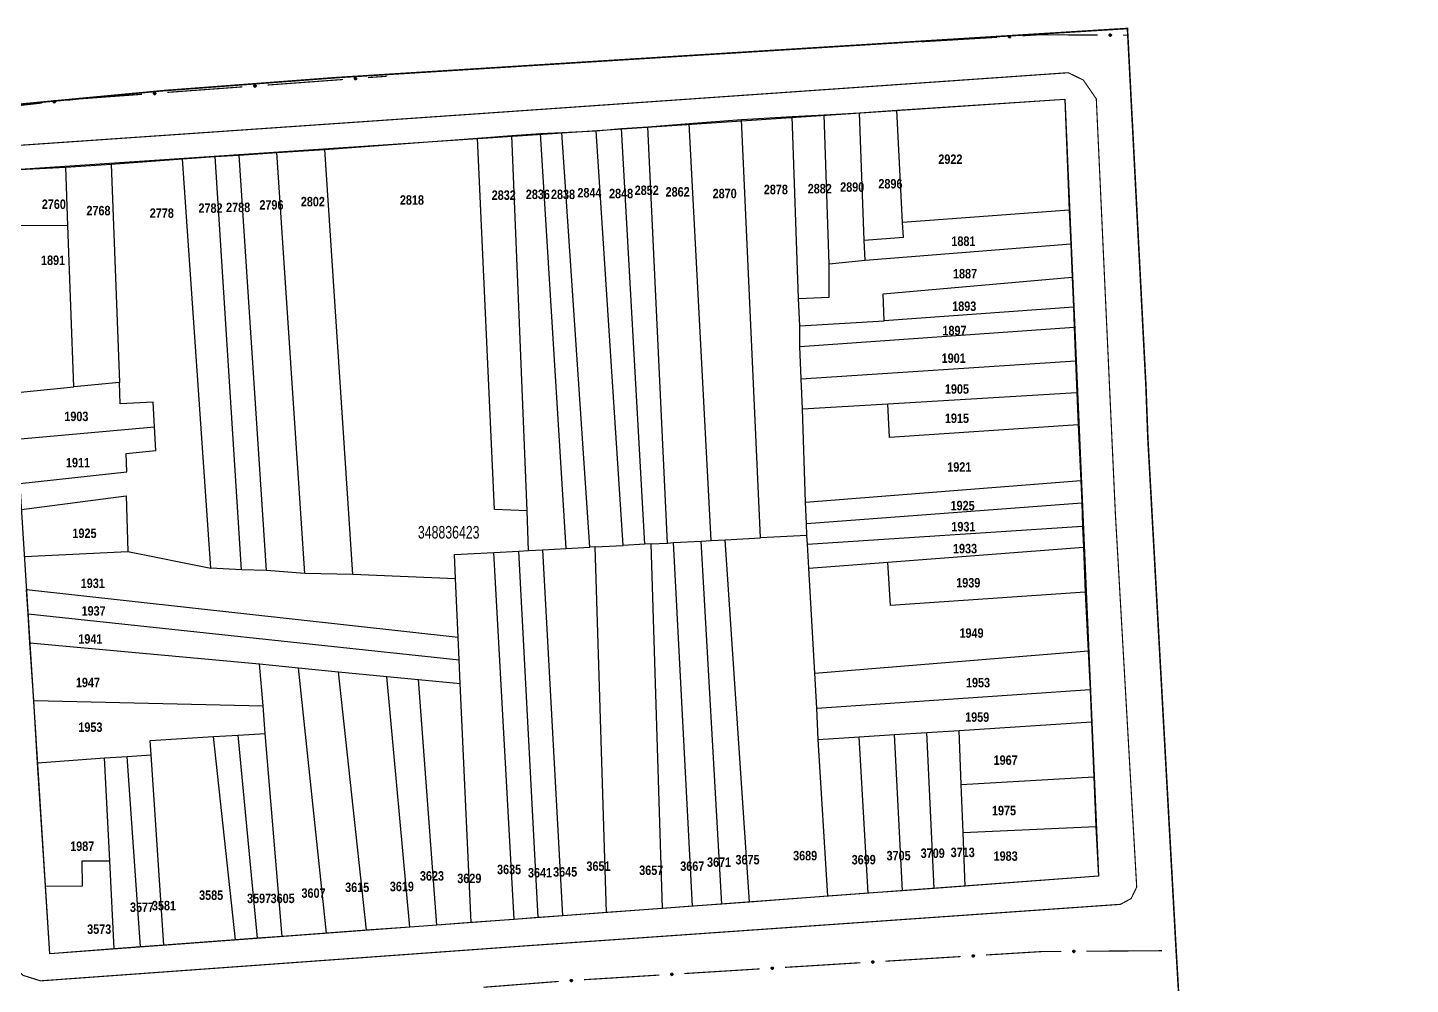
# Model space of a CAD drawing. Extents: x 201676 to 203188, y 4837754 to 4839005.
# Drawn here: x 202963.7 to 203183.5, y 4838852.8 to 4839004.8 of the extents above; entities that cross this region are included whole.
import ezdxf
from ezdxf.enums import TextEntityAlignment as Align

# ---------------------------------------------------------------- set-up
doc = ezdxf.new("R2010")
doc.units = 0
doc.header["$LTSCALE"] = 1.5
doc.header["$MEASUREMENT"] = 0
for name, color, linetype in [('CD-MALHA-LOTES', 40, 'CONTINUOUS'), ('CD_TXT_QUADRA', 7, 'CONTINUOUS'), ('LM-LIM-SETOR-FISCAL', 7, 'CONTINUOUS'), ('RU-QUADRAS', 210, 'CONTINUOUS'), ('SV-EIXO-RUA-PAV', 20, 'CONTINUOUS'), ('SV-RUA-PAVIM-S-GUIA-C-GUIA', 7, 'CONTINUOUS'), ('Th_NmrPort', 7, 'CONTINUOUS')]:
    doc.layers.add(name, color=color, linetype=linetype)
doc.styles.add('ARIAL', font='ARIAL.TTF')
doc.styles.get("Standard").update_dxf_attribs({"font": 'swisscbo.ttf'})
doc.linetypes.add('Limite', pattern='A,20,-3,[130,ltypeshp.shx,S=6.35,R=0,X=0,Y=0],-3,20', length=46)

msp = doc.modelspace()

# ---------------------------------------------------------------- linework, layer by layer
at = {"layer": 'CD-MALHA-LOTES', "linetype": 'Continuous', "flags": 128}
for points in [[(203101.85, 4838991.69), (203128.57, 4838993.46)], [(203128.57, 4838993.46), (203129.27, 4838975.79)], [(203077.15, 4838990.21), (203085.21, 4838990.7)], [(203085.21, 4838990.7), (203090.3, 4838990.99)], [(203086.21, 4838961.75), (203085.21, 4838990.7)], [(203090.3, 4838990.99), (203095.95, 4838991.27)], [(203091.11, 4838967.25), (203090.3, 4838990.99)], [(203095.95, 4838991.27), (203101.85, 4838991.69)], [(203096.68, 4838971.07), (203095.95, 4838991.27)], [(203102.77, 4838973.87), (203101.85, 4838991.69)], [(203048.63, 4838988.16), (203054.08, 4838988.44)], [(203054.08, 4838988.44), (203058.11, 4838988.8)], [(203058.36, 4838922.53), (203054.08, 4838988.44)], [(203058.11, 4838988.8), (203062.27, 4838989.08)], [(203061.79, 4838922.72), (203058.11, 4838988.8)], [(203062.27, 4838989.08), (203068.85, 4838989.57)], [(203065.42, 4838922.91), (203062.27, 4838989.08)], [(203068.85, 4838989.57), (203077.15, 4838990.21)], [(203072.36, 4838923.29), (203068.85, 4838989.57)], [(203080.19, 4838923.72), (203077.15, 4838990.21)], [(203010.96, 4838985.48), (203035.24, 4838987.24)], [(203035.24, 4838987.24), (203040.65, 4838987.67)], [(203037.9, 4838928.23), (203035.24, 4838987.24)], [(203040.65, 4838987.67), (203045.24, 4838988.02)], [(203043.1, 4838928), (203040.65, 4838987.67)], [(203045.24, 4838988.02), (203048.63, 4838988.16)], [(203049.33, 4838922.03), (203045.24, 4838988.02)], [(203053.07, 4838922.24), (203048.63, 4838988.16)], [(202977.01, 4838983.14), (202988.35, 4838983.99)], [(202988.35, 4838983.99), (202993.51, 4838984.34)], [(202992.83, 4838918.93), (202988.35, 4838983.99)], [(202993.51, 4838984.34), (202997.32, 4838984.56)], [(202997.72, 4838918.65), (202993.51, 4838984.34)], [(202997.32, 4838984.56), (203003.33, 4838984.98)], [(203001.67, 4838918.56), (202997.32, 4838984.56)], [(203003.33, 4838984.98), (203010.96, 4838985.48)], [(203007.79, 4838918.09), (203003.33, 4838984.98)], [(203015.41, 4838917.9), (203010.96, 4838985.48)], [(202959.3, 4838982.14), (202969.8, 4838982.65)], [(202969.8, 4838982.65), (202977.01, 4838983.14)], [(202970.14, 4838973.39), (202969.8, 4838982.65)], [(202977.01, 4838983.14), (202978.34, 4838948.42)], [(203129.27, 4838975.79), (203102.77, 4838973.87)], [(203129.27, 4838975.79), (203129.49, 4838970.42)], [(202959.86, 4838973.44), (202970.14, 4838973.39)], [(202971.09, 4838947.71), (202970.14, 4838973.39)], [(203102.93, 4838971.5), (203102.77, 4838973.87)], [(203096.68, 4838971.07), (203102.93, 4838971.5)], [(203096.84, 4838967.79), (203096.68, 4838971.07)], [(203129.49, 4838970.42), (203096.84, 4838967.79)], [(203129.49, 4838970.42), (203129.7, 4838965.16)], [(203096.84, 4838967.79), (203091.11, 4838967.25)], [(203091.11, 4838961.97), (203091.11, 4838967.25)], [(203099.67, 4838962.53), (203129.7, 4838965.16)], [(203129.7, 4838965.16), (203129.91, 4838960.42)], [(203086.21, 4838961.75), (203091.11, 4838961.97)], [(203099.86, 4838958.23), (203099.67, 4838962.53)], [(203086.42, 4838957.42), (203086.21, 4838961.75)], [(203129.91, 4838960.42), (203099.86, 4838958.23)], [(203129.91, 4838960.42), (203130.05, 4838957.24)], [(203086.42, 4838957.42), (203099.86, 4838958.23)], [(203086.47, 4838954.13), (203086.42, 4838957.42)], [(203086.47, 4838954.13), (203130.05, 4838957.24)], [(203130.05, 4838957.24), (203130.25, 4838951.88)], [(203086.68, 4838948.98), (203086.47, 4838954.13)], [(203086.68, 4838948.98), (203130.25, 4838951.88)], [(203130.25, 4838951.88), (203130.48, 4838946.83)], [(203086.85, 4838944.26), (203086.68, 4838948.98)], [(202961.56, 4838946.77), (202971.09, 4838947.71)], [(202978.34, 4838948.42), (202971.09, 4838947.71)], [(202978.44, 4838945.04), (202978.34, 4838948.42)], [(203100.43, 4838945.04), (203130.48, 4838946.83)], [(203130.48, 4838946.83), (203130.68, 4838941.69)], [(202983.7, 4838945.32), (202978.44, 4838945.04)], [(202983.9, 4838941.39), (202983.7, 4838945.32)], [(203086.85, 4838944.26), (203100.43, 4838945.04)], [(203100.68, 4838939.66), (203100.43, 4838945.04)], [(203087.37, 4838929.39), (203086.85, 4838944.26)], [(202962.03, 4838939.41), (202983.9, 4838941.39)], [(202984.08, 4838937.61), (202983.9, 4838941.39)], [(203130.68, 4838941.69), (203100.68, 4838939.66)], [(203130.68, 4838941.69), (203131.12, 4838932.85)], [(202979.38, 4838937.14), (202984.08, 4838937.61)], [(202979.47, 4838934.22), (202979.38, 4838937.14)], [(202962.48, 4838932.37), (202979.47, 4838934.22)], [(203087.37, 4838929.39), (203131.12, 4838932.85)], [(203131.12, 4838932.85), (203131.28, 4838929.32)], [(202962.75, 4838928.24), (202979.38, 4838930.41)], [(202979.38, 4838930.41), (202979.66, 4838921.57)], [(203087.49, 4838926.03), (203087.37, 4838929.39)], [(203087.49, 4838926.03), (203131.28, 4838929.32)], [(203131.28, 4838929.32), (203131.38, 4838925.61)], [(203043.1, 4838928), (203037.9, 4838928.23)], [(203043.3, 4838921.7), (203043.1, 4838928)], [(203087.56, 4838924.12), (203087.49, 4838926.03)], [(203087.64, 4838922.73), (203131.38, 4838925.61)], [(203131.38, 4838925.61), (203131.51, 4838922.26)], [(203053.94, 4838922.29), (203058.36, 4838922.53)], [(203061.79, 4838922.72), (203058.36, 4838922.53)], [(203062.82, 4838922.77), (203061.79, 4838922.72)], [(203062.82, 4838922.77), (203065.42, 4838922.91)], [(203064.64, 4838864.83), (203062.82, 4838922.77)], [(203065.42, 4838922.91), (203066.37, 4838922.97)], [(203066.37, 4838922.97), (203070.74, 4838923.2)], [(203069.37, 4838865.18), (203066.37, 4838922.97)], [(203070.74, 4838923.2), (203072.36, 4838923.29)], [(203074.05, 4838865.53), (203070.74, 4838923.2)], [(203072.36, 4838923.29), (203074.57, 4838923.41)], [(203074.57, 4838923.41), (203080.19, 4838923.72)], [(203078.47, 4838865.85), (203074.57, 4838923.41)], [(203087.56, 4838924.12), (203080.19, 4838923.72)], [(203087.64, 4838922.73), (203087.56, 4838924.12)], [(203087.86, 4838918.91), (203087.64, 4838922.73)], [(202963.22, 4838920.78), (202979.66, 4838921.57)], [(202979.66, 4838921.57), (202992.83, 4838918.93)], [(203031.56, 4838921.06), (203037.82, 4838921.41)], [(203031.73, 4838917.23), (203031.56, 4838921.06)], [(203037.82, 4838921.41), (203041.78, 4838921.62)], [(203041.03, 4838863.09), (203037.82, 4838921.41)], [(203041.78, 4838921.62), (203043.3, 4838921.7)], [(203044.85, 4838863.37), (203041.78, 4838921.62)], [(203043.3, 4838921.7), (203045.6, 4838921.83)], [(203045.6, 4838921.83), (203049.33, 4838922.03)], [(203048.79, 4838863.66), (203045.6, 4838921.83)], [(203049.33, 4838922.03), (203053.07, 4838922.24)], [(203053.94, 4838922.29), (203053.07, 4838922.24)], [(203055.73, 4838864.17), (203053.94, 4838922.29)], [(203100.42, 4838919.87), (203131.51, 4838922.26)], [(203131.51, 4838922.26), (203131.78, 4838915.1)], [(202997.72, 4838918.65), (202992.83, 4838918.93)], [(203001.67, 4838918.56), (202997.72, 4838918.65)], [(203007.79, 4838918.09), (203001.67, 4838918.56)], [(203015.41, 4838917.9), (203007.79, 4838918.09)], [(203087.86, 4838918.91), (203100.42, 4838919.87)], [(203088.84, 4838902.21), (203087.86, 4838918.91)], [(203100.87, 4838912.97), (203100.42, 4838919.87)], [(203031.73, 4838917.23), (203015.41, 4838917.9)], [(203032.15, 4838907.93), (203031.73, 4838917.23)], [(202963.56, 4838915.5), (203032.15, 4838907.93)], [(202963.81, 4838911.65), (202963.56, 4838915.5)], [(203131.78, 4838915.1), (203100.87, 4838912.97)], [(203131.78, 4838915.1), (203132.27, 4838905.76)], [(202963.81, 4838911.65), (203032.31, 4838904.35)], [(202964.1, 4838907.03), (202963.81, 4838911.65)], [(202964.1, 4838907.03), (203000.59, 4838903.69)], [(202964.69, 4838897.9), (202964.1, 4838907.03)], [(203032.31, 4838904.35), (203032.15, 4838907.93)], [(203088.84, 4838902.21), (203132.27, 4838905.76)], [(203132.27, 4838905.76), (203132.58, 4838899.65)], [(203000.59, 4838903.69), (203006.79, 4838903.08)], [(203001.14, 4838897.02), (203000.59, 4838903.69)], [(203011.24, 4838860.89), (203006.79, 4838903.08)], [(203006.79, 4838903.08), (203013.13, 4838902.46)], [(203032.48, 4838900.56), (203032.31, 4838904.35)], [(203017.6, 4838861.36), (203013.13, 4838902.46)], [(203013.13, 4838902.46), (203020.83, 4838901.71)], [(203024.48, 4838861.86), (203020.83, 4838901.71)], [(203020.83, 4838901.71), (203025.84, 4838901.22)], [(203025.84, 4838901.22), (203032.48, 4838900.56)], [(203028.75, 4838862.18), (203025.84, 4838901.22)], [(203034.19, 4838862.58), (203032.48, 4838900.56)], [(203089.16, 4838896.68), (203088.84, 4838902.21)], [(203089.16, 4838896.68), (203132.58, 4838899.65)], [(203132.58, 4838899.65), (203132.81, 4838894.5)], [(202964.69, 4838897.9), (203001.14, 4838897.02)], [(202965.32, 4838887.99), (202964.69, 4838897.9)], [(203001.5, 4838892.66), (203001.14, 4838897.02)], [(203089.37, 4838891.67), (203089.16, 4838896.68)], [(203111.76, 4838893.13), (203132.81, 4838894.5)], [(203132.81, 4838894.5), (203133.16, 4838885.74)], [(202983.22, 4838891.53), (202993.29, 4838892.15)], [(202993.29, 4838892.15), (202997.2, 4838892.39)], [(202996.78, 4838859.82), (202993.29, 4838892.15)], [(202997.2, 4838892.39), (203001.5, 4838892.66)], [(203000.28, 4838860.08), (202997.2, 4838892.39)], [(203004.18, 4838860.36), (203001.5, 4838892.66)], [(203089.37, 4838891.67), (203095.89, 4838892.1)], [(203090.91, 4838866.77), (203089.37, 4838891.67)], [(203095.89, 4838892.1), (203101.5, 4838892.46)], [(203097.31, 4838867.25), (203095.89, 4838892.1)], [(203101.5, 4838892.46), (203106.61, 4838892.8)], [(203102.75, 4838867.65), (203101.5, 4838892.46)], [(203106.61, 4838892.8), (203111.76, 4838893.13)], [(203107.77, 4838868.02), (203106.61, 4838892.8)], [(203112.09, 4838884.55), (203111.76, 4838893.13)], [(202983.37, 4838889.26), (202983.22, 4838891.53)], [(202965.32, 4838887.99), (202975.94, 4838888.74)], [(202966.58, 4838868.37), (202965.32, 4838887.99)], [(202975.94, 4838888.74), (202979.56, 4838888.99)], [(202976.78, 4838872.37), (202975.94, 4838888.74)], [(202979.56, 4838888.99), (202983.37, 4838889.26)], [(202981.67, 4838858.7), (202979.56, 4838888.99)], [(202985.39, 4838858.98), (202983.37, 4838889.26)], [(203112.09, 4838884.55), (203133.16, 4838885.74)], [(203133.16, 4838885.74), (203133.48, 4838877.85)], [(203112.38, 4838876.9), (203112.09, 4838884.55)], [(203112.38, 4838876.9), (203133.48, 4838877.85)], [(203112.7, 4838868.38), (203112.38, 4838876.9)], [(203133.48, 4838877.85), (203133.93, 4838869.95)], [(202972.46, 4838868.4), (202972.37, 4838872.38)], [(202972.37, 4838872.38), (202976.78, 4838872.37)], [(202977.49, 4838858.39), (202976.78, 4838872.37)], [(203133.93, 4838869.95), (203112.7, 4838868.38)], [(202966.58, 4838868.37), (202972.46, 4838868.4)], [(202967.26, 4838857.63), (202966.58, 4838868.37)], [(203102.75, 4838867.65), (203097.31, 4838867.25)], [(203107.77, 4838868.02), (203102.75, 4838867.65)], [(203112.7, 4838868.38), (203107.77, 4838868.02)], [(203074.05, 4838865.53), (203069.37, 4838865.18)], [(203078.47, 4838865.85), (203074.05, 4838865.53)], [(203090.91, 4838866.77), (203078.47, 4838865.85)], [(203097.31, 4838867.25), (203090.91, 4838866.77)], [(203041.03, 4838863.09), (203034.19, 4838862.58)], [(203044.85, 4838863.37), (203041.03, 4838863.09)], [(203048.79, 4838863.66), (203044.85, 4838863.37)], [(203055.73, 4838864.17), (203048.79, 4838863.66)], [(203064.64, 4838864.83), (203055.73, 4838864.17)], [(203069.37, 4838865.18), (203064.64, 4838864.83)], [(203011.24, 4838860.89), (203004.18, 4838860.36)], [(203017.6, 4838861.36), (203011.24, 4838860.89)], [(203024.48, 4838861.86), (203017.6, 4838861.36)], [(203028.75, 4838862.18), (203024.48, 4838861.86)], [(203034.19, 4838862.58), (203028.75, 4838862.18)], [(202981.67, 4838858.7), (202977.49, 4838858.39)], [(202985.39, 4838858.98), (202981.67, 4838858.7)], [(202996.78, 4838859.82), (202985.39, 4838858.98)], [(203000.28, 4838860.08), (202996.78, 4838859.82)], [(203004.18, 4838860.36), (203000.28, 4838860.08)], [(202977.49, 4838858.39), (202967.26, 4838857.63)]]:
    msp.add_lwpolyline(points, dxfattribs=at)
at = {"layer": 'LM-LIM-SETOR-FISCAL', "linetype": 'Limite', "ltscale": 0.1}
msp.add_lwpolyline([(203183.34, 4838302.84, 0.25, 0.25, 0), (203180.94, 4838327.88, 0.25, 0.25, 0), (203179.01, 4838373.61, 0.25, 0.25, 0), (203177.69, 4838393.34, 0.25, 0.25, 0), (203167.5, 4838509.94, 0.25, 0.25, 0), (203160.24, 4838615.27, 0.25, 0.25, 0), (203158.31, 4838638.38, 0.25, 0.25, 0), (203156.83, 4838669.62, 0.25, 0.25, 0), (203152.43, 4838745.37, 0.25, 0.25, 0), (203149.12, 4838806.64, 0.25, 0.25, 0), (203147.22, 4838841.4, 0.25, 0.25, 0), (203146.26, 4838857.95, 0.25, 0.25, 0), (203141.75, 4838939.59, 0.25, 0.25, 0), (203141.45, 4838947.8, 0.25, 0.25, 0), (203138.51, 4839004.69, 0.25, 0.25, 0), (203068.23, 4839000.34, 0.25, 0.25, 0), (203012.77, 4838996.88, 0.25, 0.25, 0), (202985.23, 4838994.8, 0.25, 0.25, 0), (202948.48, 4838991.33, 0.25, 0.25, 0), (202848.68, 4838990.25, 0.25, 0.25, 0), (202769, 4838988.92, 0.25, 0.25, 0), (202703.79, 4838990.29, 0.25, 0.25, 0), (202671.56, 4838990.98, 0.25, 0.25, 0), (202579.77, 4838990.52, 0.25, 0.25, 0)], format="xyseb", dxfattribs=at)
at = {"layer": 'RU-QUADRAS', "color": 6, "linetype": 'Continuous'}
msp.add_lwpolyline([(202959.3, 4838982.14), (203128.57, 4838993.46), (203133.93, 4838869.95), (202967.26, 4838857.62)], close=True, dxfattribs=at)
at = {"layer": 'SV-EIXO-RUA-PAV', "const_width": 0.18}
for points in [[(203121.78, 4839003.53), (203123.78, 4839003.65)], [(203123.78, 4839003.65), (203124.34, 4839003.68)], [(203124.34, 4839003.68), (203133.78, 4839003.65)], [(203137.78, 4839003.64), (203138.56, 4839003.64)], [(203105.81, 4839002.58), (203117.79, 4839003.29)], [(203017.82, 4838996.88), (203019.81, 4838997.02)], [(203019.81, 4838997.02), (203020.77, 4838997.09)], [(202985.91, 4838994.53), (202997.87, 4838995.41)], [(203001.86, 4838995.7), (203013.83, 4838996.58)], [(202954.05, 4838991.53), (202965.98, 4838992.84)], [(202969.96, 4838993.28), (202970.95, 4838993.39)], [(202970.95, 4838993.39), (202971.83, 4838993.49)], [(202971.83, 4838993.49), (202981.92, 4838994.23)], [(203100.04, 4838856.44), (203112.01, 4838857.18)], [(203116.01, 4838857.43), (203124.99, 4838857.98)], [(203124.99, 4838857.98), (203125.03, 4838857.98)], [(203125.03, 4838857.98), (203127.99, 4838858)], [(203131.99, 4838858.03), (203143.99, 4838858.11)], [(203052.13, 4838853.5), (203064.1, 4838854.24)], [(203068.1, 4838854.48), (203080.07, 4838855.22)], [(203084.07, 4838855.46), (203096.04, 4838856.2)], [(203036.17, 4838852.3), (203048.14, 4838853.23)]]:
    msp.add_lwpolyline(points, dxfattribs=at)
at = {"layer": 'SV-EIXO-RUA-PAV'}
for points in [[(203135.63, 4839003.76), (203135.67, 4839003.79), (203135.7, 4839003.82), (203135.74, 4839003.83), (203135.77, 4839003.83), (203135.81, 4839003.82), (203135.84, 4839003.81), (203135.88, 4839003.79), (203135.92, 4839003.76), (203135.94, 4839003.72), (203135.95, 4839003.69), (203135.95, 4839003.65), (203135.95, 4839003.62), (203135.94, 4839003.58), (203135.92, 4839003.54), (203135.88, 4839003.51), (203135.84, 4839003.49), (203135.81, 4839003.48), (203135.77, 4839003.47), (203135.74, 4839003.48), (203135.7, 4839003.49), (203135.67, 4839003.51), (203135.63, 4839003.55), (203135.61, 4839003.58), (203135.6, 4839003.62), (203135.6, 4839003.65), (203135.6, 4839003.69), (203135.61, 4839003.72), (203135.63, 4839003.76)], [(203119.64, 4839003.51), (203119.67, 4839003.55), (203119.7, 4839003.57), (203119.74, 4839003.59), (203119.77, 4839003.59), (203119.81, 4839003.59), (203119.84, 4839003.58), (203119.88, 4839003.56), (203119.92, 4839003.53), (203119.94, 4839003.49), (203119.95, 4839003.46), (203119.96, 4839003.42), (203119.96, 4839003.39), (203119.95, 4839003.35), (203119.93, 4839003.31), (203119.9, 4839003.28), (203119.86, 4839003.25), (203119.83, 4839003.24), (203119.79, 4839003.24), (203119.76, 4839003.24), (203119.72, 4839003.25), (203119.68, 4839003.27), (203119.65, 4839003.3), (203119.62, 4839003.33), (203119.61, 4839003.37), (203119.61, 4839003.4), (203119.61, 4839003.44), (203119.61, 4839003.47), (203119.64, 4839003.51)], [(202999.72, 4838995.65), (202999.75, 4838995.69), (202999.78, 4838995.72), (202999.82, 4838995.73), (202999.85, 4838995.73), (202999.89, 4838995.73), (202999.92, 4838995.73), (202999.96, 4838995.71), (203000, 4838995.68), (203000.02, 4838995.64), (203000.04, 4838995.61), (203000.04, 4838995.57), (203000.04, 4838995.54), (203000.03, 4838995.5), (203000.01, 4838995.46), (202999.98, 4838995.42), (202999.95, 4838995.4), (202999.91, 4838995.39), (202999.88, 4838995.38), (202999.84, 4838995.38), (202999.81, 4838995.39), (202999.77, 4838995.41), (202999.73, 4838995.44), (202999.71, 4838995.48), (202999.7, 4838995.51), (202999.69, 4838995.54), (202999.69, 4838995.58), (202999.7, 4838995.62), (202999.72, 4838995.65)], [(203015.67, 4838996.83), (203015.71, 4838996.87), (203015.74, 4838996.89), (203015.78, 4838996.9), (203015.81, 4838996.91), (203015.84, 4838996.91), (203015.88, 4838996.9), (203015.92, 4838996.88), (203015.96, 4838996.85), (203015.98, 4838996.81), (203015.99, 4838996.78), (203016, 4838996.74), (203016, 4838996.71), (203015.99, 4838996.67), (203015.97, 4838996.64), (203015.94, 4838996.6), (203015.9, 4838996.57), (203015.87, 4838996.56), (203015.83, 4838996.56), (203015.8, 4838996.56), (203015.76, 4838996.57), (203015.73, 4838996.58), (203015.69, 4838996.62), (203015.66, 4838996.65), (203015.65, 4838996.68), (203015.65, 4838996.72), (203015.65, 4838996.75), (203015.65, 4838996.79), (203015.67, 4838996.83)], [(202967.81, 4838993.16), (202967.84, 4838993.2), (202967.88, 4838993.22), (202967.91, 4838993.24), (202967.95, 4838993.24), (202967.98, 4838993.24), (202968.02, 4838993.24), (202968.05, 4838993.22), (202968.09, 4838993.19), (202968.12, 4838993.15), (202968.13, 4838993.12), (202968.14, 4838993.09), (202968.14, 4838993.05), (202968.13, 4838993.01), (202968.12, 4838992.98), (202968.09, 4838992.94), (202968.05, 4838992.91), (202968.02, 4838992.9), (202967.98, 4838992.89), (202967.95, 4838992.89), (202967.91, 4838992.9), (202967.87, 4838992.92), (202967.84, 4838992.95), (202967.81, 4838992.98), (202967.8, 4838993.01), (202967.79, 4838993.05), (202967.79, 4838993.08), (202967.79, 4838993.12), (202967.81, 4838993.16)], [(202983.76, 4838994.48), (202983.79, 4838994.52), (202983.83, 4838994.54), (202983.86, 4838994.56), (202983.9, 4838994.56), (202983.93, 4838994.56), (202983.97, 4838994.55), (202984, 4838994.53), (202984.04, 4838994.5), (202984.07, 4838994.46), (202984.08, 4838994.43), (202984.09, 4838994.4), (202984.09, 4838994.36), (202984.08, 4838994.32), (202984.06, 4838994.29), (202984.03, 4838994.25), (202983.99, 4838994.22), (202983.96, 4838994.21), (202983.92, 4838994.21), (202983.89, 4838994.21), (202983.85, 4838994.22), (202983.81, 4838994.23), (202983.78, 4838994.27), (202983.75, 4838994.3), (202983.74, 4838994.33), (202983.73, 4838994.37), (202983.73, 4838994.41), (202983.74, 4838994.44), (202983.76, 4838994.48)], [(203097.89, 4838856.42), (203097.92, 4838856.46), (203097.96, 4838856.49), (203097.99, 4838856.5), (203098.03, 4838856.5), (203098.06, 4838856.5), (203098.1, 4838856.49), (203098.13, 4838856.47), (203098.17, 4838856.44), (203098.2, 4838856.41), (203098.21, 4838856.37), (203098.21, 4838856.34), (203098.21, 4838856.3), (203098.2, 4838856.27), (203098.18, 4838856.23), (203098.15, 4838856.19), (203098.12, 4838856.17), (203098.08, 4838856.15), (203098.05, 4838856.15), (203098.01, 4838856.15), (203097.98, 4838856.16), (203097.94, 4838856.18), (203097.9, 4838856.21), (203097.88, 4838856.25), (203097.87, 4838856.28), (203097.86, 4838856.31), (203097.86, 4838856.35), (203097.87, 4838856.39), (203097.89, 4838856.42)], [(203113.86, 4838857.4), (203113.89, 4838857.44), (203113.93, 4838857.47), (203113.96, 4838857.48), (203114, 4838857.48), (203114.03, 4838857.48), (203114.07, 4838857.47), (203114.1, 4838857.46), (203114.14, 4838857.42), (203114.17, 4838857.39), (203114.18, 4838857.35), (203114.18, 4838857.32), (203114.18, 4838857.28), (203114.17, 4838857.25), (203114.15, 4838857.21), (203114.12, 4838857.17), (203114.09, 4838857.15), (203114.05, 4838857.14), (203114.02, 4838857.13), (203113.98, 4838857.13), (203113.95, 4838857.14), (203113.91, 4838857.16), (203113.87, 4838857.19), (203113.85, 4838857.23), (203113.84, 4838857.26), (203113.83, 4838857.3), (203113.83, 4838857.33), (203113.84, 4838857.37), (203113.86, 4838857.4)], [(203129.84, 4838858.12), (203129.88, 4838858.16), (203129.92, 4838858.18), (203129.95, 4838858.19), (203129.99, 4838858.19), (203130.02, 4838858.19), (203130.06, 4838858.18), (203130.09, 4838858.16), (203130.13, 4838858.13), (203130.15, 4838858.09), (203130.16, 4838858.05), (203130.16, 4838858.02), (203130.16, 4838857.98), (203130.15, 4838857.95), (203130.13, 4838857.91), (203130.09, 4838857.88), (203130.06, 4838857.85), (203130.02, 4838857.84), (203129.99, 4838857.84), (203129.95, 4838857.84), (203129.92, 4838857.85), (203129.88, 4838857.88), (203129.85, 4838857.91), (203129.82, 4838857.95), (203129.81, 4838857.98), (203129.81, 4838858.02), (203129.81, 4838858.05), (203129.82, 4838858.09), (203129.84, 4838858.12)], [(203065.95, 4838854.46), (203065.98, 4838854.5), (203066.02, 4838854.52), (203066.05, 4838854.54), (203066.09, 4838854.54), (203066.12, 4838854.54), (203066.16, 4838854.53), (203066.19, 4838854.51), (203066.23, 4838854.48), (203066.26, 4838854.44), (203066.27, 4838854.41), (203066.28, 4838854.37), (203066.27, 4838854.34), (203066.26, 4838854.3), (203066.24, 4838854.27), (203066.21, 4838854.23), (203066.18, 4838854.2), (203066.14, 4838854.19), (203066.11, 4838854.19), (203066.07, 4838854.19), (203066.04, 4838854.2), (203066, 4838854.22), (203065.96, 4838854.25), (203065.94, 4838854.28), (203065.93, 4838854.32), (203065.92, 4838854.35), (203065.92, 4838854.39), (203065.93, 4838854.42), (203065.95, 4838854.46)], [(203081.92, 4838855.44), (203081.95, 4838855.48), (203081.99, 4838855.5), (203082.02, 4838855.52), (203082.06, 4838855.52), (203082.09, 4838855.52), (203082.13, 4838855.51), (203082.16, 4838855.49), (203082.2, 4838855.46), (203082.23, 4838855.42), (203082.24, 4838855.39), (203082.25, 4838855.35), (203082.24, 4838855.32), (203082.23, 4838855.28), (203082.21, 4838855.25), (203082.18, 4838855.21), (203082.15, 4838855.19), (203082.11, 4838855.17), (203082.08, 4838855.17), (203082.04, 4838855.17), (203082.01, 4838855.18), (203081.97, 4838855.2), (203081.93, 4838855.23), (203081.91, 4838855.26), (203081.9, 4838855.3), (203081.89, 4838855.33), (203081.89, 4838855.37), (203081.9, 4838855.41), (203081.92, 4838855.44)], [(203049.98, 4838853.48), (203050.01, 4838853.52), (203050.05, 4838853.54), (203050.08, 4838853.56), (203050.12, 4838853.56), (203050.15, 4838853.56), (203050.19, 4838853.55), (203050.22, 4838853.53), (203050.26, 4838853.5), (203050.29, 4838853.46), (203050.3, 4838853.43), (203050.31, 4838853.39), (203050.3, 4838853.36), (203050.29, 4838853.32), (203050.28, 4838853.28), (203050.24, 4838853.25), (203050.21, 4838853.22), (203050.17, 4838853.21), (203050.14, 4838853.21), (203050.1, 4838853.21), (203050.07, 4838853.22), (203050.03, 4838853.24), (203049.99, 4838853.27), (203049.97, 4838853.3), (203049.96, 4838853.34), (203049.95, 4838853.37), (203049.95, 4838853.41), (203049.96, 4838853.44), (203049.98, 4838853.48)]]:
    msp.add_lwpolyline(points, close=True, dxfattribs=at)
for points in [[(203135.6, 4839003.69), (203135.94, 4839003.72)], [(203135.6, 4839003.67), (203135.94, 4839003.7)], [(203135.6, 4839003.65), (203135.95, 4839003.69)], [(203135.6, 4839003.63), (203135.95, 4839003.67)], [(203135.6, 4839003.62), (203135.95, 4839003.65)], [(203135.61, 4839003.72), (203135.92, 4839003.76)], [(203135.61, 4839003.7), (203135.92, 4839003.74)], [(203135.61, 4839003.6), (203135.95, 4839003.63)], [(203135.62, 4839003.74), (203135.89, 4839003.77)], [(203135.63, 4839003.76), (203135.88, 4839003.79)], [(203135.65, 4839003.78), (203135.86, 4839003.8)], [(203135.67, 4839003.79), (203135.84, 4839003.81)], [(203135.69, 4839003.81), (203135.82, 4839003.82)], [(203135.7, 4839003.82), (203135.81, 4839003.82)], [(203119.61, 4839003.47), (203119.92, 4839003.53)], [(203119.61, 4839003.44), (203119.94, 4839003.49)], [(203119.61, 4839003.42), (203119.94, 4839003.48)], [(203119.61, 4839003.4), (203119.95, 4839003.46)], [(203119.61, 4839003.38), (203119.96, 4839003.44)], [(203119.61, 4839003.37), (203119.96, 4839003.42)], [(203119.62, 4839003.46), (203119.92, 4839003.51)], [(203119.62, 4839003.35), (203119.96, 4839003.4)], [(203119.62, 4839003.33), (203119.96, 4839003.39)], [(203119.63, 4839003.49), (203119.89, 4839003.54)], [(203119.64, 4839003.51), (203119.88, 4839003.56)], [(203119.64, 4839003.31), (203119.95, 4839003.37)], [(203119.65, 4839003.53), (203119.85, 4839003.57)], [(203119.65, 4839003.3), (203119.95, 4839003.35)], [(203119.67, 4839003.55), (203119.84, 4839003.58)], [(203119.67, 4839003.28), (203119.94, 4839003.33)], [(203119.68, 4839003.27), (203119.93, 4839003.31)], [(203119.69, 4839003.56), (203119.82, 4839003.58)], [(203119.7, 4839003.57), (203119.81, 4839003.59)], [(203119.71, 4839003.26), (203119.91, 4839003.3)], [(203119.72, 4839003.25), (203119.9, 4839003.28)], [(203119.74, 4839003.24), (203119.87, 4839003.26)], [(203119.76, 4839003.24), (203119.86, 4839003.25)], [(203135.61, 4839003.58), (203135.95, 4839003.62)], [(203135.62, 4839003.56), (203135.94, 4839003.6)], [(203135.63, 4839003.55), (203135.94, 4839003.58)], [(203135.65, 4839003.53), (203135.92, 4839003.56)], [(203135.67, 4839003.51), (203135.92, 4839003.54)], [(203135.69, 4839003.5), (203135.89, 4839003.53)], [(203135.7, 4839003.49), (203135.88, 4839003.51)], [(203135.72, 4839003.48), (203135.86, 4839003.5)], [(203135.74, 4839003.48), (203135.84, 4839003.49)], [(202999.69, 4838995.58), (203000.02, 4838995.64)], [(202999.69, 4838995.56), (203000.03, 4838995.62)], [(202999.69, 4838995.54), (203000.04, 4838995.61)], [(202999.7, 4838995.62), (203000, 4838995.68)], [(202999.7, 4838995.6), (203000.01, 4838995.66)], [(202999.7, 4838995.53), (203000.04, 4838995.58)], [(202999.7, 4838995.51), (203000.04, 4838995.57)], [(202999.7, 4838995.49), (203000.04, 4838995.55)], [(202999.71, 4838995.63), (202999.98, 4838995.69)], [(202999.71, 4838995.48), (203000.04, 4838995.54)], [(202999.72, 4838995.65), (202999.96, 4838995.71)], [(202999.72, 4838995.46), (203000.03, 4838995.52)], [(202999.73, 4838995.44), (203000.03, 4838995.5)], [(202999.74, 4838995.67), (202999.93, 4838995.72)], [(202999.75, 4838995.69), (202999.92, 4838995.73)], [(202999.75, 4838995.43), (203000.02, 4838995.48)], [(202999.77, 4838995.71), (202999.9, 4838995.73)], [(202999.77, 4838995.41), (203000.01, 4838995.46)], [(202999.78, 4838995.72), (202999.89, 4838995.73)], [(202999.79, 4838995.4), (202999.99, 4838995.44)], [(202999.81, 4838995.39), (202999.98, 4838995.42)], [(202999.83, 4838995.39), (202999.96, 4838995.41)], [(202999.84, 4838995.38), (202999.95, 4838995.4)], [(203015.65, 4838996.79), (203015.96, 4838996.85)], [(203015.65, 4838996.75), (203015.98, 4838996.81)], [(203015.65, 4838996.74), (203015.98, 4838996.8)], [(203015.65, 4838996.72), (203015.99, 4838996.78)], [(203015.65, 4838996.7), (203016, 4838996.76)], [(203015.65, 4838996.68), (203016, 4838996.74)], [(203015.66, 4838996.77), (203015.96, 4838996.83)], [(203015.66, 4838996.67), (203016, 4838996.73)], [(203015.66, 4838996.65), (203016, 4838996.71)], [(203015.67, 4838996.83), (203015.92, 4838996.88)], [(203015.67, 4838996.81), (203015.93, 4838996.86)], [(203015.68, 4838996.63), (203015.99, 4838996.69)], [(203015.69, 4838996.85), (203015.89, 4838996.89)], [(203015.69, 4838996.62), (203015.99, 4838996.67)], [(203015.71, 4838996.87), (203015.88, 4838996.9)], [(203015.71, 4838996.6), (203015.98, 4838996.65)], [(203015.73, 4838996.88), (203015.85, 4838996.9)], [(203015.73, 4838996.58), (203015.97, 4838996.64)], [(203015.74, 4838996.89), (203015.84, 4838996.91)], [(203015.75, 4838996.58), (203015.95, 4838996.62)], [(203015.76, 4838996.57), (203015.94, 4838996.6)], [(203015.79, 4838996.56), (203015.92, 4838996.59)], [(203015.8, 4838996.56), (203015.9, 4838996.57)], [(202967.79, 4838993.12), (202968.09, 4838993.19)], [(202967.79, 4838993.08), (202968.12, 4838993.15)], [(202967.79, 4838993.07), (202968.12, 4838993.14)], [(202967.79, 4838993.05), (202968.13, 4838993.12)], [(202967.8, 4838993.14), (202968.07, 4838993.2)], [(202967.8, 4838993.1), (202968.1, 4838993.17)], [(202967.8, 4838993.03), (202968.14, 4838993.1)], [(202967.8, 4838993.01), (202968.14, 4838993.09)], [(202967.81, 4838993.16), (202968.05, 4838993.22)], [(202967.81, 4838993), (202968.14, 4838993.07)], [(202967.81, 4838992.98), (202968.14, 4838993.05)], [(202967.83, 4838993.18), (202968.03, 4838993.23)], [(202967.83, 4838992.96), (202968.13, 4838993.03)], [(202967.84, 4838993.2), (202968.02, 4838993.24)], [(202967.84, 4838992.95), (202968.13, 4838993.01)], [(202967.86, 4838993.21), (202967.99, 4838993.24)], [(202967.86, 4838992.93), (202968.12, 4838992.99)], [(202967.87, 4838992.92), (202968.12, 4838992.98)], [(202967.88, 4838993.22), (202967.98, 4838993.24)], [(202967.9, 4838992.91), (202968.09, 4838992.96)], [(202967.91, 4838992.9), (202968.09, 4838992.94)], [(202967.93, 4838992.9), (202968.06, 4838992.92)], [(202967.95, 4838992.89), (202968.05, 4838992.91)], [(202983.73, 4838994.41), (202984.07, 4838994.46)], [(202983.73, 4838994.37), (202984.08, 4838994.43)], [(202983.74, 4838994.44), (202984.04, 4838994.5)], [(202983.74, 4838994.42), (202984.05, 4838994.48)], [(202983.74, 4838994.39), (202984.07, 4838994.45)], [(202983.74, 4838994.35), (202984.08, 4838994.41)], [(202983.74, 4838994.33), (202984.09, 4838994.4)], [(202983.75, 4838994.46), (202984.02, 4838994.51)], [(202983.75, 4838994.32), (202984.08, 4838994.38)], [(202983.75, 4838994.3), (202984.09, 4838994.36)], [(202983.76, 4838994.48), (202984, 4838994.53)], [(202983.77, 4838994.28), (202984.08, 4838994.34)], [(202983.78, 4838994.5), (202983.98, 4838994.54)], [(202983.78, 4838994.27), (202984.08, 4838994.32)], [(202983.79, 4838994.52), (202983.97, 4838994.55)], [(202983.8, 4838994.25), (202984.06, 4838994.3)], [(202983.81, 4838994.53), (202983.94, 4838994.55)], [(202983.81, 4838994.23), (202984.06, 4838994.29)], [(202983.83, 4838994.54), (202983.93, 4838994.56)], [(202983.84, 4838994.23), (202984.03, 4838994.27)], [(202983.85, 4838994.22), (202984.03, 4838994.25)], [(202983.87, 4838994.21), (202984, 4838994.24)], [(202983.89, 4838994.21), (202983.99, 4838994.22)], [(203097.87, 4838856.39), (203098.17, 4838856.44)], [(203097.87, 4838856.37), (203098.18, 4838856.42)], [(203097.88, 4838856.4), (203098.15, 4838856.46)], [(203097.89, 4838856.42), (203098.13, 4838856.47)], [(203097.91, 4838856.44), (203098.11, 4838856.48)], [(203097.92, 4838856.46), (203098.1, 4838856.49)], [(203097.94, 4838856.48), (203098.07, 4838856.5)], [(203097.96, 4838856.49), (203098.06, 4838856.5)], [(203113.83, 4838857.33), (203114.17, 4838857.39)], [(203113.83, 4838857.3), (203114.18, 4838857.35)], [(203113.84, 4838857.37), (203114.14, 4838857.42)], [(203113.84, 4838857.35), (203114.15, 4838857.4)], [(203113.84, 4838857.31), (203114.17, 4838857.37)], [(203113.84, 4838857.28), (203114.18, 4838857.33)], [(203113.84, 4838857.26), (203114.18, 4838857.32)], [(203113.85, 4838857.38), (203114.12, 4838857.44)], [(203113.85, 4838857.24), (203114.18, 4838857.3)], [(203113.85, 4838857.23), (203114.18, 4838857.28)], [(203113.86, 4838857.4), (203114.1, 4838857.46)], [(203113.86, 4838857.21), (203114.17, 4838857.26)], [(203113.87, 4838857.19), (203114.17, 4838857.25)], [(203113.88, 4838857.42), (203114.08, 4838857.46)], [(203113.89, 4838857.44), (203114.07, 4838857.47)], [(203113.89, 4838857.18), (203114.16, 4838857.23)], [(203113.91, 4838857.46), (203114.04, 4838857.48)], [(203113.91, 4838857.16), (203114.15, 4838857.21)], [(203113.93, 4838857.47), (203114.03, 4838857.48)], [(203113.93, 4838857.15), (203114.13, 4838857.19)], [(203113.95, 4838857.14), (203114.12, 4838857.17)], [(203113.97, 4838857.14), (203114.1, 4838857.16)], [(203113.98, 4838857.13), (203114.09, 4838857.15)], [(203129.81, 4838858.05), (203130.15, 4838858.09)], [(203129.81, 4838858.02), (203130.16, 4838858.05)], [(203129.81, 4838858), (203130.16, 4838858.03)], [(203129.81, 4838857.98), (203130.16, 4838858.02)], [(203129.82, 4838858.09), (203130.13, 4838858.13)], [(203129.82, 4838858.07), (203130.13, 4838858.11)], [(203129.82, 4838858.03), (203130.15, 4838858.07)], [(203129.82, 4838857.96), (203130.16, 4838858)], [(203129.82, 4838857.95), (203130.16, 4838857.98)], [(203129.83, 4838858.1), (203130.11, 4838858.14)], [(203129.84, 4838858.12), (203130.09, 4838858.16)], [(203129.84, 4838857.93), (203130.15, 4838857.96)], [(203129.85, 4838857.91), (203130.15, 4838857.95)], [(203129.86, 4838858.14), (203130.07, 4838858.17)], [(203129.87, 4838857.89), (203130.14, 4838857.93)], [(203129.88, 4838858.16), (203130.06, 4838858.18)], [(203129.88, 4838857.88), (203130.13, 4838857.91)], [(203129.9, 4838858.17), (203130.03, 4838858.18)], [(203129.9, 4838857.87), (203130.1, 4838857.89)], [(203129.92, 4838858.18), (203130.02, 4838858.19)], [(203129.92, 4838857.85), (203130.09, 4838857.88)], [(203129.94, 4838857.85), (203130.07, 4838857.86)], [(203129.95, 4838857.84), (203130.06, 4838857.85)], [(203065.92, 4838854.39), (203066.26, 4838854.44)], [(203065.92, 4838854.35), (203066.27, 4838854.41)], [(203065.93, 4838854.42), (203066.23, 4838854.48)], [(203065.93, 4838854.41), (203066.24, 4838854.46)], [(203065.93, 4838854.37), (203066.26, 4838854.43)], [(203065.93, 4838854.34), (203066.27, 4838854.39)], [(203065.93, 4838854.32), (203066.28, 4838854.37)], [(203065.94, 4838854.44), (203066.21, 4838854.49)], [(203065.94, 4838854.3), (203066.27, 4838854.36)], [(203065.94, 4838854.28), (203066.27, 4838854.34)], [(203065.95, 4838854.46), (203066.19, 4838854.51)], [(203065.95, 4838854.27), (203066.26, 4838854.32)], [(203065.96, 4838854.25), (203066.26, 4838854.3)], [(203065.97, 4838854.48), (203066.17, 4838854.52)], [(203065.98, 4838854.5), (203066.16, 4838854.53)], [(203065.99, 4838854.23), (203066.25, 4838854.28)], [(203066, 4838854.51), (203066.13, 4838854.53)], [(203066, 4838854.22), (203066.24, 4838854.27)], [(203066.02, 4838854.52), (203066.12, 4838854.54)], [(203066.02, 4838854.21), (203066.22, 4838854.25)], [(203066.04, 4838854.2), (203066.21, 4838854.23)], [(203066.06, 4838854.19), (203066.19, 4838854.22)], [(203081.89, 4838855.37), (203082.23, 4838855.42)], [(203081.89, 4838855.33), (203082.24, 4838855.39)], [(203081.9, 4838855.41), (203082.2, 4838855.46)], [(203081.9, 4838855.39), (203082.21, 4838855.44)], [(203081.9, 4838855.35), (203082.23, 4838855.41)], [(203081.9, 4838855.32), (203082.24, 4838855.37)], [(203081.9, 4838855.3), (203082.25, 4838855.35)], [(203081.91, 4838855.42), (203082.18, 4838855.48)], [(203081.91, 4838855.28), (203082.24, 4838855.34)], [(203081.91, 4838855.26), (203082.24, 4838855.32)], [(203081.92, 4838855.44), (203082.16, 4838855.49)], [(203081.92, 4838855.25), (203082.23, 4838855.3)], [(203081.93, 4838855.23), (203082.23, 4838855.28)], [(203081.94, 4838855.46), (203082.14, 4838855.5)], [(203081.95, 4838855.48), (203082.13, 4838855.51)], [(203081.95, 4838855.22), (203082.22, 4838855.26)], [(203081.97, 4838855.49), (203082.1, 4838855.51)], [(203081.97, 4838855.2), (203082.21, 4838855.25)], [(203081.99, 4838855.5), (203082.09, 4838855.52)], [(203081.99, 4838855.19), (203082.19, 4838855.23)], [(203082.01, 4838855.18), (203082.18, 4838855.21)], [(203082.03, 4838855.17), (203082.16, 4838855.2)], [(203082.04, 4838855.17), (203082.15, 4838855.19)], [(203097.86, 4838856.35), (203098.2, 4838856.41)], [(203097.86, 4838856.31), (203098.21, 4838856.37)], [(203097.87, 4838856.33), (203098.2, 4838856.39)], [(203097.87, 4838856.3), (203098.21, 4838856.35)], [(203097.87, 4838856.28), (203098.21, 4838856.34)], [(203097.88, 4838856.26), (203098.21, 4838856.32)], [(203097.88, 4838856.25), (203098.21, 4838856.3)], [(203097.89, 4838856.23), (203098.2, 4838856.28)], [(203097.9, 4838856.21), (203098.2, 4838856.27)], [(203097.92, 4838856.2), (203098.19, 4838856.25)], [(203097.94, 4838856.18), (203098.18, 4838856.23)], [(203097.96, 4838856.17), (203098.16, 4838856.21)], [(203097.98, 4838856.16), (203098.15, 4838856.19)], [(203098, 4838856.16), (203098.13, 4838856.18)], [(203098.01, 4838856.15), (203098.12, 4838856.17)], [(203049.95, 4838853.41), (203050.29, 4838853.46)], [(203049.95, 4838853.37), (203050.3, 4838853.43)], [(203049.96, 4838853.44), (203050.26, 4838853.5)], [(203049.96, 4838853.43), (203050.27, 4838853.48)], [(203049.96, 4838853.39), (203050.29, 4838853.45)], [(203049.96, 4838853.35), (203050.3, 4838853.41)], [(203049.96, 4838853.34), (203050.31, 4838853.39)], [(203049.97, 4838853.46), (203050.24, 4838853.51)], [(203049.97, 4838853.32), (203050.3, 4838853.38)], [(203049.97, 4838853.3), (203050.3, 4838853.36)], [(203049.98, 4838853.48), (203050.22, 4838853.53)], [(203049.98, 4838853.28), (203050.29, 4838853.34)], [(203049.99, 4838853.27), (203050.29, 4838853.32)], [(203050, 4838853.5), (203050.2, 4838853.54)], [(203050.01, 4838853.52), (203050.19, 4838853.55)], [(203050.02, 4838853.25), (203050.28, 4838853.3)], [(203050.03, 4838853.53), (203050.16, 4838853.55)], [(203050.03, 4838853.24), (203050.28, 4838853.28)], [(203050.05, 4838853.54), (203050.15, 4838853.56)], [(203050.05, 4838853.23), (203050.25, 4838853.27)], [(203050.07, 4838853.22), (203050.24, 4838853.25)], [(203050.09, 4838853.21), (203050.22, 4838853.23)], [(203050.1, 4838853.21), (203050.21, 4838853.22)], [(203066.07, 4838854.19), (203066.18, 4838854.2)]]:
    msp.add_lwpolyline(points, dxfattribs=at)
at = {"layer": 'SV-RUA-PAVIM-S-GUIA-C-GUIA', "linetype": 'Continuous', "const_width": 0.18, "flags": 128}
msp.add_lwpolyline([(202960.11, 4838908.14), (202956.46, 4838978.64), (202955.22, 4838979.13), (202954.51, 4838981.25), (202955.84, 4838983.86), (202957.57, 4838985.02), (202960.72, 4838986), (203034.48, 4838991.08), (203129.1, 4838997.66), (203131.5, 4838996.49), (203133.56, 4838993.51), (203136.59, 4838927.56), (203139.98, 4838868.22), (203139.1, 4838866.4), (203137.39, 4838865.48), (203043.56, 4838858.93), (202965.77, 4838853.32), (202962.98, 4838854.2), (202961.29, 4838855.84), (202960.86, 4838857.05), (202960.76, 4838858.92), (202962.47, 4838859.18)], close=True, dxfattribs=at)

# ---------------------------------------------------------------- texts
at = {"layer": 'CD_TXT_QUADRA', "style": 'ARIAL', "width": 0.7}
msp.add_text('348836423', height=2, dxfattribs=at).set_placement((203025.75, 4838923.62))
at = {"layer": 'Th_NmrPort', "color": 1}
for s, p in [('2922', (203108.46, 4838983.92)), ('2852', (203060.2, 4838978.97)), ('2862', (203065.11, 4838978.72)), ('2878', (203080.72, 4838979.1)), ('2882', (203087.7, 4838979.23)), ('2890', (203092.86, 4838979.49)), ('2896', (203098.93, 4838980.01)), ('2760', (202965.98, 4838976.76)), ('2796', (203000.56, 4838976.65)), ('2802', (203007.14, 4838977.17)), ('2818', (203022.89, 4838977.43)), ('2832', (203037.48, 4838978.2)), ('2836', (203042.9, 4838978.33)), ('2838', (203046.9, 4838978.33)), ('2844', (203051.1, 4838978.59)), ('2848', (203056.13, 4838978.46)), ('2870', (203072.59, 4838978.46)), ('2768', (202973.07, 4838975.74)), ('2778', (202983.14, 4838975.35)), ('2782', (202990.88, 4838976.14)), ('2788', (202995.27, 4838976.26)), ('1881', (203110.53, 4838970.88)), ('1891', (202965.86, 4838967.85)), ('1887', (203110.79, 4838965.72)), ('1893', (203110.66, 4838960.55)), ('1897', (203109.11, 4838956.68)), ('1901', (203108.98, 4838952.29)), ('1905', (203109.5, 4838947.39)), ('1903', (202969.56, 4838943.04)), ('1915', (203109.5, 4838942.74)), ('1911', (202969.82, 4838935.69)), ('1921', (203109.88, 4838934.99)), ('1925', (203110.4, 4838928.86)), ('1925', (202970.85, 4838924.46)), ('1931', (203110.53, 4838925.51)), ('1933', (203110.79, 4838922.02)), ('1931', (202972.17, 4838916.51)), ('1939', (203111.3, 4838916.6)), ('1937', (202972.3, 4838912.12)), ('1949', (203111.82, 4838908.6)), ('1941', (202971.79, 4838907.67)), ('1947', (202971.4, 4838900.74)), ('1953', (203112.85, 4838900.72)), ('1959', (203112.72, 4838895.24)), ('1953', (202971.79, 4838893.64)), ('1967', (203117.24, 4838888.4)), ('1975', (203116.98, 4838880.39)), ('1987', (202970.49, 4838874.72)), ('3689', (203085.38, 4838873.22)), ('3705', (203100.23, 4838873.22)), ('3709', (203105.65, 4838873.61)), ('3713', (203110.42, 4838873.74)), ('3635', (203038.33, 4838871.03)), ('3651', (203052.53, 4838871.55)), ('3667', (203067.44, 4838871.55)), ('3671', (203071.7, 4838872.19)), ('3675', (203076.22, 4838872.58)), ('3699', (203094.68, 4838872.58)), ('1983', (203117.24, 4838873.16)), ('3623', (203026.07, 4838870)), ('3629', (203032.01, 4838869.61)), ('3641', (203043.24, 4838870.51)), ('3645', (203047.24, 4838870.64)), ('3657', (203060.92, 4838870.9)), ('3585', (202990.98, 4838866.94)), ('3607', (203007.25, 4838867.27)), ('3615', (203014.19, 4838868.19)), ('3619', (203021.29, 4838868.32)), ('3577', (202979.99, 4838865.02)), ('3581', (202983.48, 4838865.28)), ('3597', (202998.6, 4838866.43)), ('3605', (203002.34, 4838866.43)), ('3573', (202973.19, 4838861.54))]:
    msp.add_text(s, height=1.5, dxfattribs=at).set_placement(p, align=Align.MIDDLE_LEFT)

doc.saveas('drawing.dxf')
